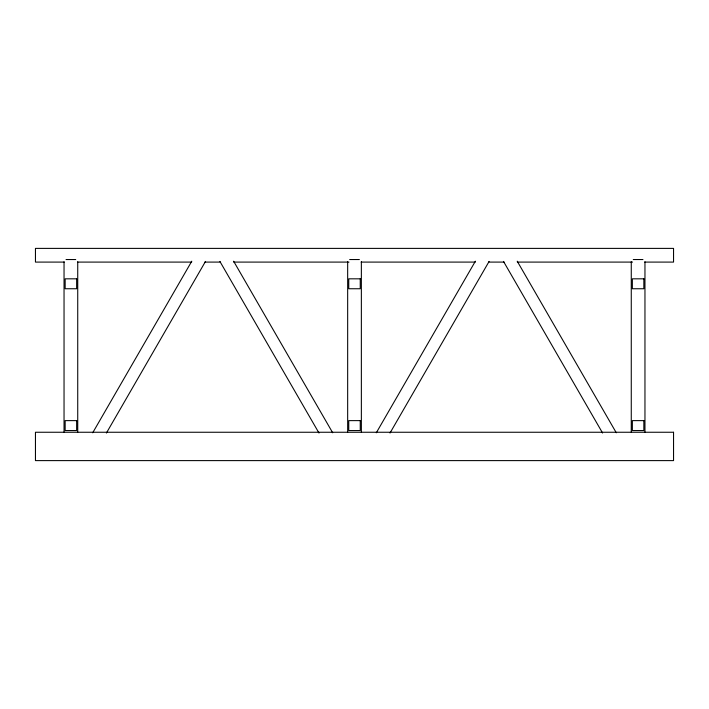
<?xml version="1.0" encoding="UTF-8"?>
<svg xmlns="http://www.w3.org/2000/svg" width="709" height="709" viewBox="0 0 709 709"><rect width="100%" height="100%" fill="white"/><g stroke="black" fill="none" stroke-linecap="round" stroke-linejoin="round"><path stroke-width="1.06" d="M92.711 432.782L191.785 261.204M106.412 433.031L205.486 261.444M376.311 432.782L475.384 261.204M390.012 433.031L489.086 261.444M66.043 259.538L75.73 259.538M349.67 259.538L359.357 259.538M633.27 259.538L642.957 259.538M64.253 262.091L35.45 262.091L35.45 248.389L673.55 248.389L673.55 262.091L644.747 262.091M77.547 262.091L191.652 262.091M204.945 262.091L220.455 262.091M233.748 262.091L348.961 262.091M361.147 262.091L475.252 262.091M488.545 262.091L504.055 262.091M517.348 262.091L632.561 262.091M517.216 261.204L616.289 432.782M503.514 261.444L602.588 433.031M233.616 261.204L332.689 432.782M219.914 261.444L318.988 433.031M644.96 261.754L644.96 432.251M631.267 261.754L631.267 432.251M361.36 261.754L361.36 432.251M347.667 261.754L347.667 432.251M77.733 261.754L77.733 432.251M64.04 261.754L64.04 432.251M76.643 278.823L65.157 278.823L65.157 288.749L76.643 288.749L76.643 278.823M360.243 278.823L348.757 278.823L348.757 288.749L360.243 288.749L360.243 278.823M643.843 278.823L632.357 278.823L632.357 288.749L643.843 288.749L643.843 278.823M76.643 420.623L65.157 420.623L65.157 430.549L76.643 430.549L76.643 420.623M360.243 420.623L348.757 420.623L348.757 430.549L360.243 430.549L360.243 420.623M643.843 420.623L632.357 420.623L632.357 430.549L643.843 430.549L643.843 420.623M673.55 432.251L35.45 432.251L35.45 460.611L673.55 460.611L673.55 432.251"/></g></svg>
